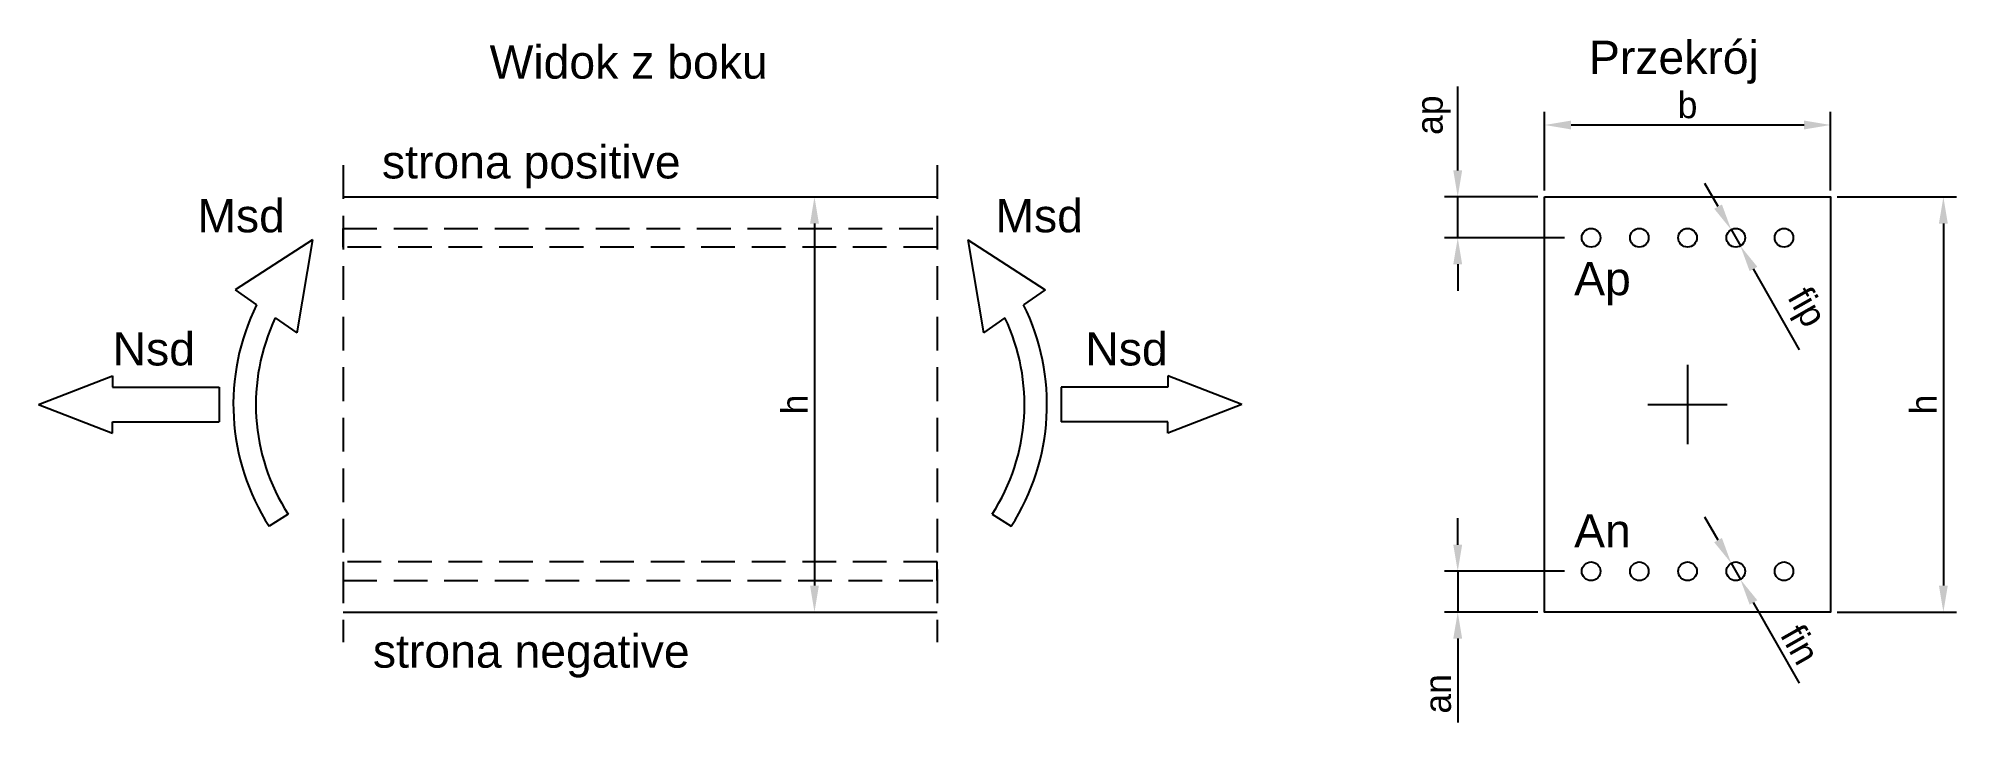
# Model space of a CAD drawing. Header units: millimetres. Extents: x 226451 to 230066, y 504055 to 505345.
import ezdxf

# ---------------------------------------------------------------- set-up
doc = ezdxf.new("R2010")
doc.units = ezdxf.units.MM
doc.header["$LTSCALE"] = 10
doc.linetypes.add('HIDDEN', pattern=[9.525, 6.35, -3.175])
doc.layers.get('Defpoints').update_dxf_attribs({"color": 9})
doc.layers.add('concrete', color=2, linetype='Continuous')
doc.layers.add('reinforcement', color=4, linetype='Continuous')
doc.dimstyles.new('Copy of ISO-25', dxfattribs={"dimscale": 20, "dimtxt": 2.5, "dimasz": 2.5, "dimexe": 1.25, "dimexo": 0.625, "dimtad": 1, "dimrnd": 5, "dimtxsty": 'Standard', "dimcen": 2.5, "dimadec": 0, "dimazin": 0, "dimtfac": 1, "dimtmove": 0, "dimatfit": 3, "dimfxl": 1, "dimarcsym": 0})

# ---------------------------------------------------------------- blocks, each defined once
blk = doc.blocks.new('*D2')
at = {"layer": 'Defpoints', "color": 0, "transparency": 16777216}
for p in [(229828.5, 505181.5), (229289.6, 505045.8), (229828.5, 505045.8)]:
    blk.add_point(p, dxfattribs=at)
at = {"layer": 'reinforcement', "color": 0, "lineweight": -2, "transparency": 16777216}
for p, q in [((229289.6, 505058.3), (229289.6, 505206.5)), ((229339.6, 505181.5), (229778.5, 505181.5)), ((229828.5, 505058.3), (229828.5, 505206.5))]:
    blk.add_line(p, q, dxfattribs=at)
at = {"layer": 'reinforcement', "color": 0, "transparency": 16777216}
for points in [[(229339.6, 505189.8), (229339.6, 505173.1), (229289.6, 505181.5)], [(229778.5, 505189.8), (229778.5, 505173.1), (229828.5, 505181.5)]]:
    blk.add_solid(points, dxfattribs=at)
at = {"layer": 'reinforcement', "color": 0, "transparency": 16777216, "insert": (229559, 505219), "char_height": 50, "attachment_point": 5}
blk.add_mtext('{\\Ftxt|c238;b}', dxfattribs=at)
blk = doc.blocks.new('*D3')
at = {"layer": 'Defpoints', "color": 0, "transparency": 16777216}
for p in [(229828.5, 505045.8), (229828.5, 504263.3), (230041.2, 504263.3)]:
    blk.add_point(p, dxfattribs=at)
at = {"layer": 'reinforcement', "color": 0, "lineweight": -2, "transparency": 16777216}
for p, q in [((229841, 505045.8), (230066.2, 505045.8)), ((230041.2, 504995.8), (230041.2, 504313.3)), ((229841, 504263.3), (230066.2, 504263.3))]:
    blk.add_line(p, q, dxfattribs=at)
at = {"layer": 'reinforcement', "color": 0, "transparency": 16777216}
for points in [[(230032.8, 504995.8), (230049.5, 504995.8), (230041.2, 505045.8)], [(230032.8, 504313.3), (230049.5, 504313.3), (230041.2, 504263.3)]]:
    blk.add_solid(points, dxfattribs=at)
at = {"layer": 'reinforcement', "color": 0, "transparency": 16777216, "insert": (230003.7, 504654.6), "char_height": 50, "attachment_point": 5, "rotation": 90}
blk.add_mtext('{\\Ftxt|c238;h}', dxfattribs=at)
blk = doc.blocks.new('*D4')
at = {"layer": 'Defpoints', "color": 0, "transparency": 16777216}
for p in [(229125.9, 505045.8), (229289.6, 505045.8), (229339.4, 504968.9)]:
    blk.add_point(p, dxfattribs=at)
at = {"layer": 'reinforcement', "color": 0, "lineweight": -2, "transparency": 16777216}
for p, q in [((229125.9, 505095.8), (229125.9, 505254.2)), ((229277.1, 505045.8), (229100.9, 505045.8)), ((229125.9, 504968.9), (229125.9, 505045.8)), ((229326.9, 504968.9), (229100.9, 504968.9)), ((229125.9, 504918.9), (229125.9, 504868.9))]:
    blk.add_line(p, q, dxfattribs=at)
at = {"layer": 'reinforcement', "color": 0, "transparency": 16777216}
for points in [[(229117.5, 505095.8), (229134.2, 505095.8), (229125.9, 505045.8)], [(229117.5, 504918.9), (229134.2, 504918.9), (229125.9, 504968.9)]]:
    blk.add_solid(points, dxfattribs=at)
at = {"layer": 'reinforcement', "color": 0, "transparency": 16777216, "insert": (229080, 505200), "char_height": 50, "attachment_point": 5, "rotation": 90}
blk.add_mtext('{\\Ftxt|c238;ap}', dxfattribs=at)
blk = doc.blocks.new('*D5')
at = {"layer": 'Defpoints', "color": 0, "transparency": 16777216}
for p in [(229339.4, 504340.3), (229125.9, 504263.3), (229289.6, 504263.3)]:
    blk.add_point(p, dxfattribs=at)
at = {"layer": 'reinforcement', "color": 0, "lineweight": -2, "transparency": 16777216}
for p, q in [((229125.9, 504390.3), (229125.9, 504440.3)), ((229326.9, 504340.3), (229100.9, 504340.3)), ((229125.9, 504340.3), (229125.9, 504263.3)), ((229277.1, 504263.3), (229100.9, 504263.3)), ((229125.9, 504213.3), (229125.9, 504055))]:
    blk.add_line(p, q, dxfattribs=at)
at = {"layer": 'reinforcement', "color": 0, "transparency": 16777216}
for points in [[(229117.5, 504390.3), (229134.2, 504390.3), (229125.9, 504340.3)], [(229117.5, 504213.3), (229134.2, 504213.3), (229125.9, 504263.3)]]:
    blk.add_solid(points, dxfattribs=at)
at = {"layer": 'reinforcement', "color": 0, "transparency": 16777216, "insert": (229088.4, 504109.2), "char_height": 50, "attachment_point": 5, "rotation": 90}
blk.add_mtext('{\\Ftxt|c238;an}', dxfattribs=at)
blk = doc.blocks.new('*D6')
at = {"layer": 'Defpoints', "color": 0, "transparency": 16777216}
for p in [(229641.3, 504984.2), (229658.6, 504953.6)]:
    blk.add_point(p, dxfattribs=at)
at = {"layer": 'reinforcement', "color": 0, "lineweight": -2, "transparency": 16777216}
for p, q in [((229616.6, 505027.6), (229591.9, 505071.1)), ((229641.3, 504984.2), (229658.6, 504953.6)), ((229769.7, 504758), (229683.3, 504910.2))]:
    blk.add_line(p, q, dxfattribs=at)
at = {"layer": 'reinforcement', "color": 0, "transparency": 16777216}
for points in [[(229623.8, 505031.7), (229609.3, 505023.5), (229641.3, 504984.2)], [(229690.5, 504914.3), (229676, 504906), (229658.6, 504953.6)]]:
    blk.add_solid(points, dxfattribs=at)
at = {"layer": 'reinforcement', "color": 0, "transparency": 16777216, "insert": (229778.7, 504835), "char_height": 50, "attachment_point": 5, "rotation": 299.591}
blk.add_mtext('{\\Ftxt|c238;fip}', dxfattribs=at)
blk = doc.blocks.new('*D7')
at = {"layer": 'Defpoints', "color": 0, "transparency": 16777216}
for p in [(229641.3, 504355.5), (229658.6, 504325)]:
    blk.add_point(p, dxfattribs=at)
at = {"layer": 'reinforcement', "color": 0, "lineweight": -2, "transparency": 16777216}
for p, q in [((229616.6, 504399), (229591.9, 504442.5)), ((229641.3, 504355.5), (229658.6, 504325)), ((229769.7, 504129.4), (229683.3, 504281.5))]:
    blk.add_line(p, q, dxfattribs=at)
at = {"layer": 'reinforcement', "color": 0, "transparency": 16777216}
for points in [[(229623.8, 504403.1), (229609.3, 504394.9), (229641.3, 504355.5)], [(229690.5, 504285.7), (229676, 504277.4), (229658.6, 504325)]]:
    blk.add_solid(points, dxfattribs=at)
at = {"layer": 'reinforcement', "color": 0, "transparency": 16777216, "insert": (229771.4, 504202.2), "char_height": 50, "attachment_point": 5, "rotation": 299.591}
blk.add_mtext('{\\Ftxt|c238;fin}', dxfattribs=at)
blk = doc.blocks.new('*D8')
at = {"layer": 'Defpoints', "color": 0, "transparency": 16777216}
for p in [(227700.9, 505045.8), (227700.9, 504263.3), (227913.5, 504263.3)]:
    blk.add_point(p, dxfattribs=at)
at = {"layer": 'reinforcement', "color": 0, "lineweight": -2, "transparency": 16777216}
for p, q in [((227713.4, 505045.8), (227938.5, 505045.8)), ((227913.5, 504995.8), (227913.5, 504313.3)), ((227713.4, 504263.3), (227938.5, 504263.3))]:
    blk.add_line(p, q, dxfattribs=at)
at = {"layer": 'reinforcement', "color": 0, "transparency": 16777216}
for points in [[(227905.2, 504995.8), (227921.9, 504995.8), (227913.5, 505045.8)], [(227905.2, 504313.3), (227921.9, 504313.3), (227913.5, 504263.3)]]:
    blk.add_solid(points, dxfattribs=at)
at = {"layer": 'reinforcement', "color": 0, "transparency": 16777216, "insert": (227876, 504654.6), "char_height": 50, "attachment_point": 5, "rotation": 90}
blk.add_mtext('{\\Ftxt|c238;h}', dxfattribs=at)

msp = doc.modelspace()

# ---------------------------------------------------------------- linework, layer by layer
at = {"layer": 'concrete', "linetype": 'HIDDEN'}
for p, q in [((227025.317, 505105.745), (227025.317, 504206.99)), ((228144.656, 505105.745), (228144.656, 504206.99))]:
    msp.add_line(p, q, dxfattribs=at)
at = {"layer": 'reinforcement'}
for p, q in [((227025.317, 505045.833), (228144.656, 505045.833)), ((226967.219, 504964.794), (226821.796, 504870.957)), ((226967.219, 504964.794), (226937.821, 504789.513)), ((228202.753, 504964.794), (228232.152, 504789.513)), ((228202.753, 504964.794), (228348.177, 504870.957)), ((226821.796, 504870.957), (226862.198, 504842.597)), ((228348.177, 504870.957), (228307.775, 504842.597)), ((226897.38, 504817.9), (226937.821, 504789.513)), ((228272.593, 504817.9), (228232.152, 504789.513)), ((229559.027, 504729.258), (229559.027, 504579.914)), ((226450.773, 504654.586), (226590.29, 504708.406)), ((226590.29, 504708.406), (226590.29, 504687.107)), ((226590.29, 504687.107), (226791.539, 504687.107)), ((226791.539, 504687.107), (226791.539, 504622.065)), ((228579.682, 504687.107), (228378.434, 504687.107)), ((228378.434, 504687.107), (228378.434, 504622.065)), ((228719.199, 504654.586), (228579.682, 504708.406)), ((228579.682, 504708.406), (228579.682, 504687.107)), ((226450.773, 504654.586), (226590.29, 504600.767)), ((228719.199, 504654.586), (228579.682, 504600.767)), ((229484.355, 504654.586), (229633.698, 504654.586)), ((226590.29, 504600.767), (226590.29, 504622.065)), ((226590.29, 504622.065), (226791.539, 504622.065)), ((228579.682, 504622.065), (228378.434, 504622.065)), ((228579.682, 504600.767), (228579.682, 504622.065)), ((226921.417, 504448.031), (226885.746, 504425.054)), ((228248.556, 504448.031), (228284.227, 504425.054)), ((227025.317, 504263.34), (228144.656, 504263.34))]:
    msp.add_line(p, q, dxfattribs=at)
msp.add_lwpolyline([(229289.56, 505045.833), (229828.493, 505045.833), (229828.493, 504263.34), (229289.56, 504263.34)], close=True, dxfattribs=at)
at = {"layer": 'reinforcement', "linetype": 'HIDDEN'}
for points in [[(227025.317, 504986.441), (228144.656, 504986.441), (228144.656, 504951.34), (227025.317, 504951.34)], [(227025.317, 504322.731), (228144.656, 504322.731), (228144.656, 504357.832), (227025.317, 504357.832)]]:
    msp.add_lwpolyline(points, close=True, dxfattribs=at)
at = {"layer": 'reinforcement'}
for centre in [(229377.224, 504968.891), (229468.125, 504968.891), (229559.027, 504968.891), (229649.928, 504968.891), (229740.829, 504968.891), (229377.224, 504340.282), (229468.125, 504340.282), (229559.027, 504340.282), (229649.928, 504340.282), (229740.829, 504340.282)]:
    msp.add_circle(centre, 17.55, dxfattribs=at)
for centre, radius, start, end in [((227242.09, 504654.586), 423.87, 153.66893, 212.786834), ((227242.09, 504654.586), 381.44, 154.649651, 212.786834), ((227927.883, 504654.586), 381.44, 327.213166, 25.350349), ((227927.883, 504654.586), 423.87, 327.213166, 26.33107)]:
    msp.add_arc(centre, radius, start, end, dxfattribs=at)

# ---------------------------------------------------------------- texts
at = {"layer": 'reinforcement', "char_height": 62.5, "attachment_point": 5}
for s, insert in [('{\\fArial|b0|i0|c238|p34;Widok z boku}', (227563.274, 505299.708)), ('{\\fArial|b0|i0|c238|p34;strona positive}', (227379.758, 505102.576)), ('{\\fArial|b0|i0|c238|p34;Msd}', (226832.936, 505010.04)), ('{\\fArial|b0|i0|c238|p34;Msd}', (228337.037, 505010.04)), ('{\\fArial|b0|i0|c238|p34;Ap}', (229398.671, 504882.52)), ('{\\fArial|b0|i0|c238|p34;Nsd}', (226668.319, 504759.058)), ('{\\fArial|b0|i0|c238|p34;Nsd}', (228501.653, 504759.058)), ('{\\fArial|b0|i0|c238|p34;An}', (229398.671, 504416.666)), ('{\\fArial|b0|i0|c238|p34;strona negative}', (227379.758, 504180.394))]:
    msp.add_mtext(s, dxfattribs=dict(at, insert=insert))
at = {"layer": 'reinforcement', "insert": (229533.314, 505299.708), "char_height": 62.5, "width": 474.33125, "attachment_point": 5}
msp.add_mtext('{\\fArial|b0|i0|c238|p34;Przekrój}', dxfattribs=at)

# ---------------------------------------------------------------- dimensions: what is measured, and where the dimension line sits
at = {"layer": 'reinforcement'}
for base, p1, p2, text, picture, middle in [((229125.857, 505045.833), (229339.415, 504968.891), (229289.56, 505045.833), '{\\Ftxt|c238;ap}', '*D4', (229080.024, 505199.999)), ((227913.543, 504263.34), (227700.872, 505045.833), (227700.872, 504263.34), '{\\Ftxt|c238;h}', '*D8', (227876.043, 504654.586)), ((230041.164, 504263.34), (229828.493, 505045.833), (229828.493, 504263.34), '{\\Ftxt|c238;h}', '*D3', (230003.664, 504654.586)), ((229125.857, 504263.34), (229339.415, 504340.282), (229289.56, 504263.34), '{\\Ftxt|c238;an}', '*D5', (229088.357, 504109.173))]:
    dim = msp.add_linear_dim(base=base, p1=p1, p2=p2, angle=90, text=text, dimstyle='Copy of ISO-25', dxfattribs=at)
    dim.commit()
    dim.dimension.update_dxf_attribs({"geometry": picture, "text_midpoint": middle})
dim = msp.add_linear_dim(base=(229828.493, 505181.482), p1=(229289.56, 505045.833), p2=(229828.493, 505045.833), text='{\\Ftxt|c238;b}', dimstyle='Copy of ISO-25', dxfattribs=at)
dim.commit()
dim.dimension.update_dxf_attribs({"geometry": '*D2', "text_midpoint": (229559.027, 505218.982)})
for p1, p2, text, picture, middle in [((229641.261, 504984.152), (229658.594, 504953.629), '{\\Ftxt|c238;fip}', '*D6', (229778.693, 504834.957)), ((229641.261, 504355.543), (229658.594, 504325.02), '{\\Ftxt|c238;fin}', '*D7', (229771.447, 504202.233))]:
    dim = msp.add_diameter_dim_2p(p1=p1, p2=p2, text=text, dimstyle='Copy of ISO-25', dxfattribs=at)
    dim.commit()
    dim.dimension.update_dxf_attribs({"geometry": picture, "text_midpoint": middle})

doc.saveas('drawing.dxf')
